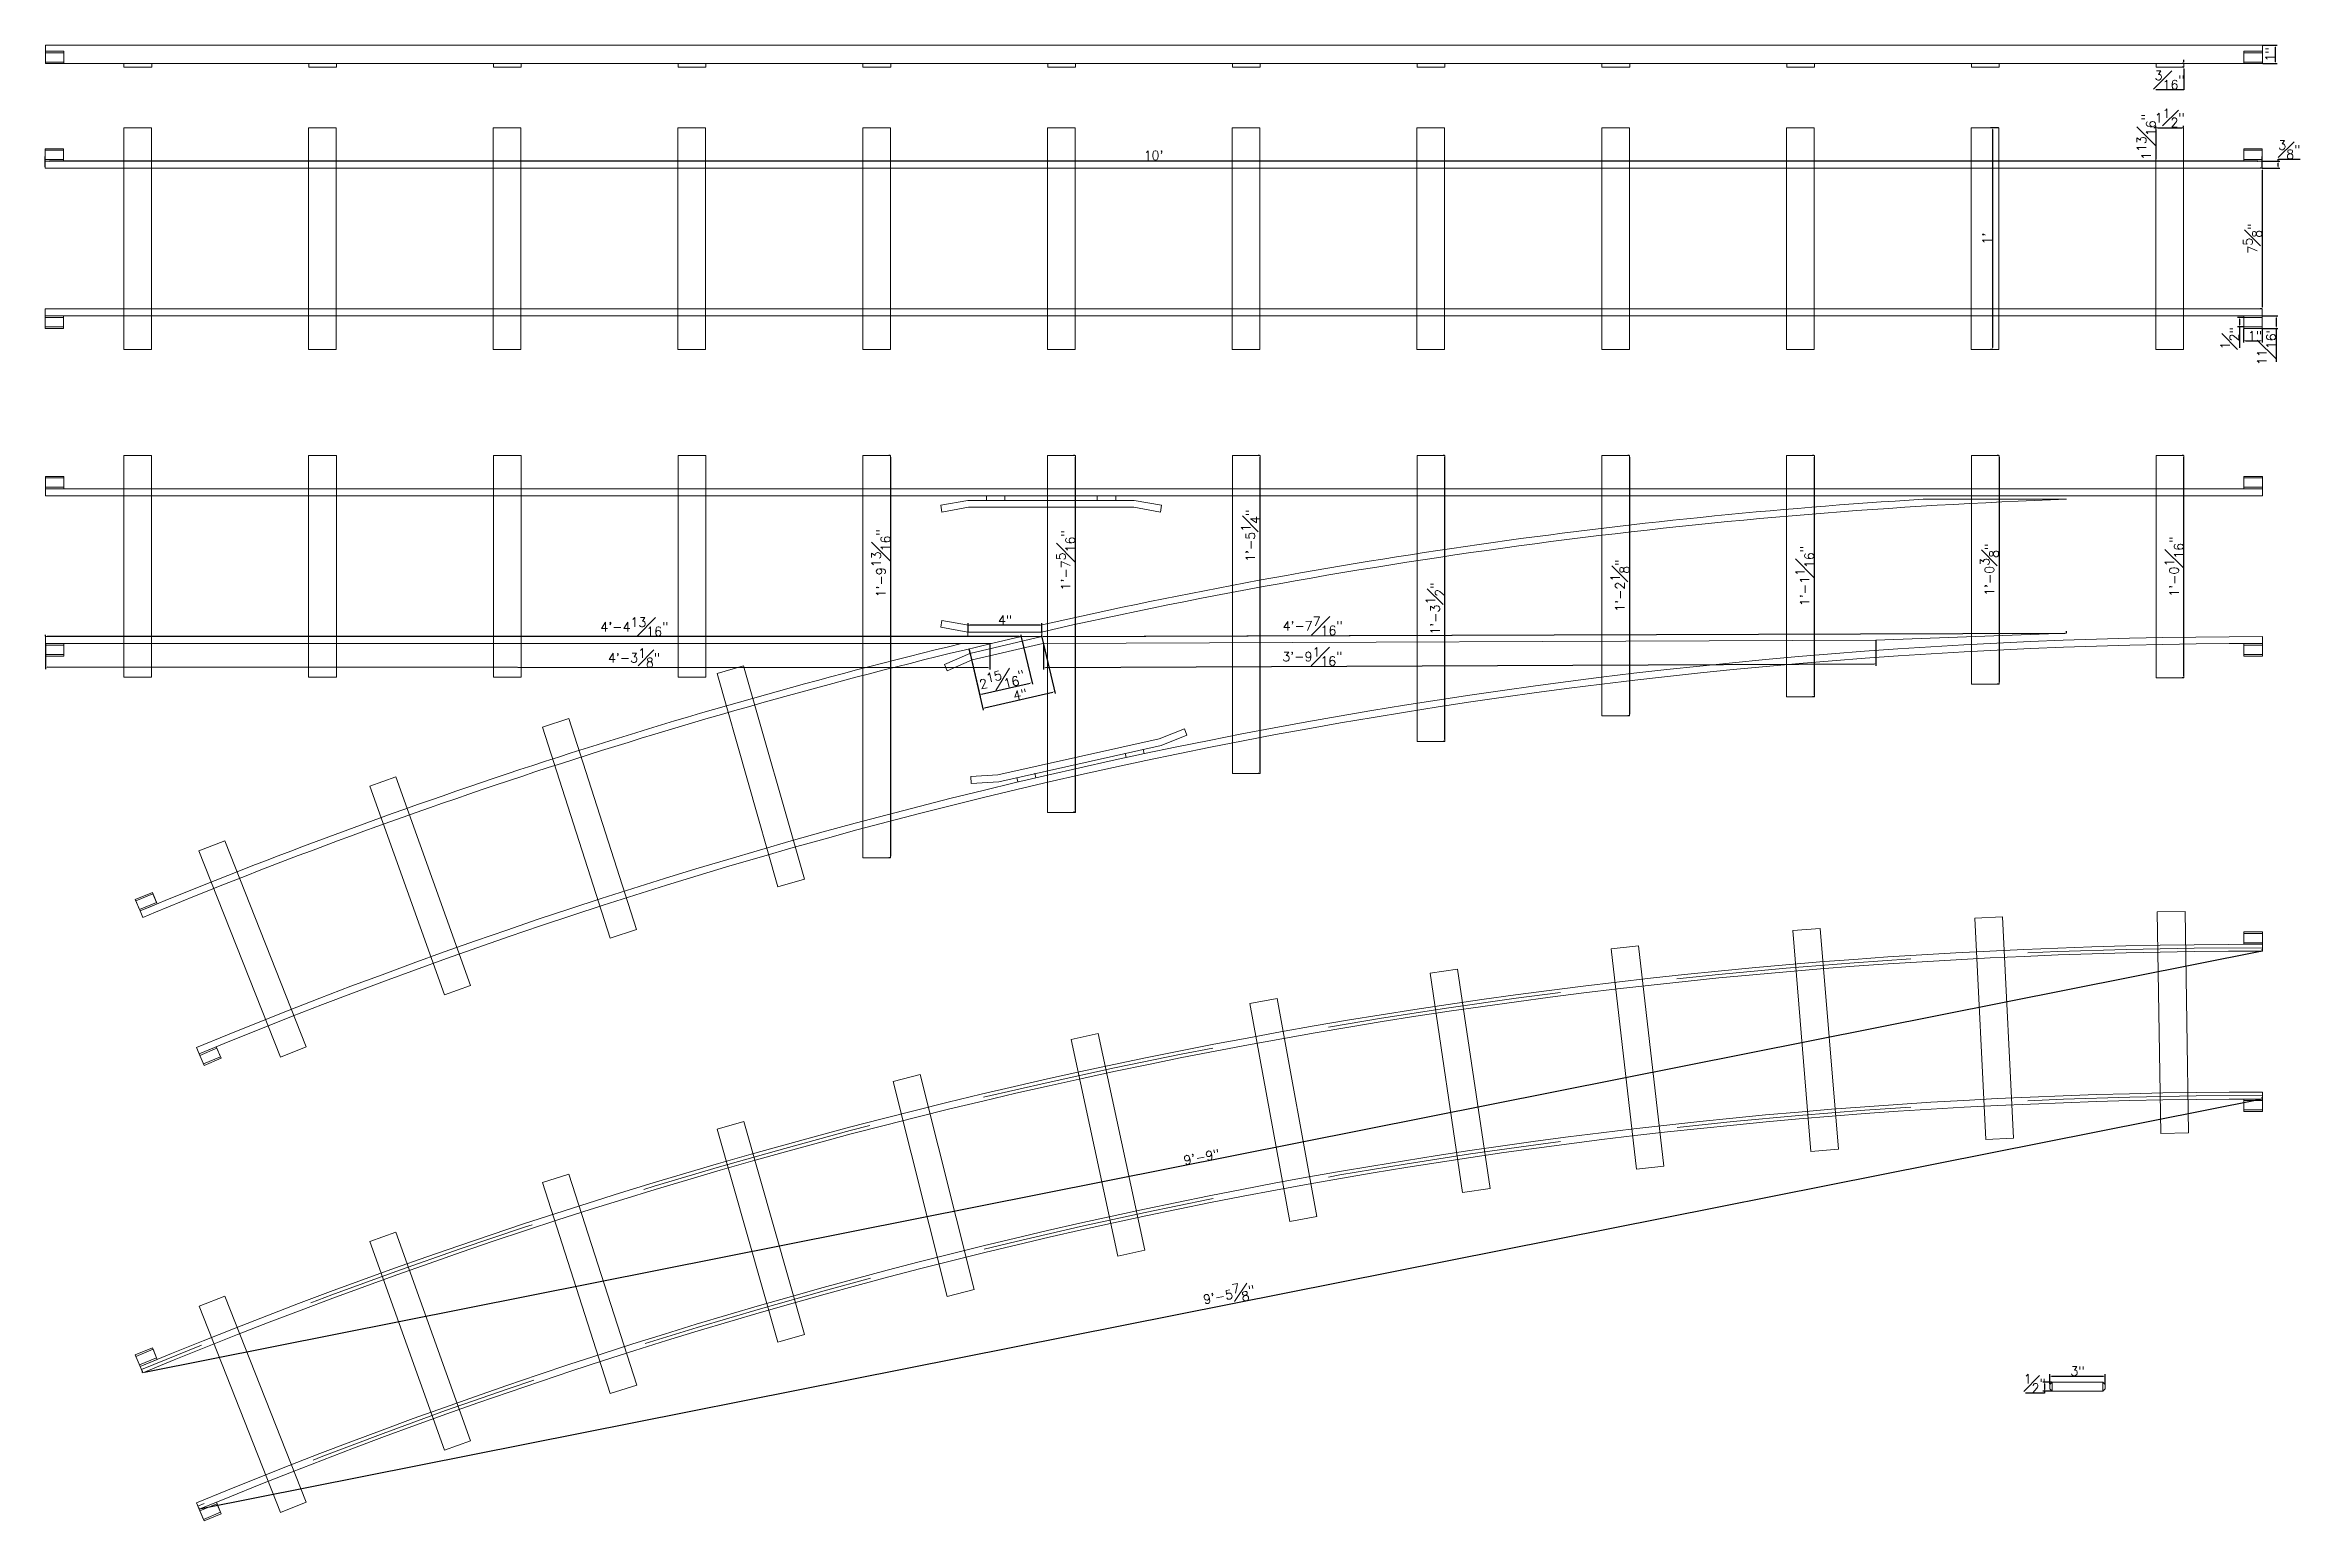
# Model space of a CAD drawing. Header units: inches. Extents: x -120 to 2, y 33 to 113.
import ezdxf

# ---------------------------------------------------------------- set-up
doc = ezdxf.new("R2010")
doc.units = ezdxf.units.IN
doc.header["$PDMODE"] = 34
doc.linetypes.add('DASHED', pattern=[19.05, 12.7, -6.35])
doc.layers.get('0').update_dxf_attribs({"lineweight": 0})
doc.styles.get("Standard").update_dxf_attribs({"font": 'txt.shx', "height": 0.5})
doc.dimstyles.get("Standard").update_dxf_attribs({"dimscale": 0, "dimtxt": 0.5, "dimasz": 0.1, "dimexe": 0.1, "dimexo": 0.025, "dimgap": 0.025, "dimtad": 1, "dimtoh": 1, "dimdec": 4, "dimlunit": 4, "dimtxsty": 'Standard', "dimcen": 0.09, "dimadec": 0, "dimazin": 0, "dimtfac": 1, "dimtdec": 4, "dimtofl": 0, "dimtmove": 0, "dimatfit": 3, "dimfxl": 1, "dimfrac": 1, "dimtolj": 1, "dimtzin": 0, "dimarcsym": 0})
doc.dimstyles.new('Standard-Large', dxfattribs={"dimscale": 2.5, "dimtxt": 0.3, "dimasz": 0.1, "dimexe": 0.1, "dimexo": 0.025, "dimgap": 0.025, "dimtad": 1, "dimtoh": 1, "dimdec": 4, "dimlunit": 4, "dimtxsty": 'Standard', "dimcen": 0.09, "dimadec": 0, "dimazin": 0, "dimtfac": 1, "dimtdec": 4, "dimtofl": 0, "dimtmove": 0, "dimatfit": 3, "dimfxl": 1, "dimfrac": 1, "dimtolj": 1, "dimtzin": 0, "dimarcsym": 0})

# ---------------------------------------------------------------- blocks, each defined once
blk = doc.blocks.new('*D1')
at = {"color": 0, "lineweight": -2, "transparency": 16777216}
for p, q in [((-1.04, 97.89), (-1.35, 97.89)), ((-1.25, 97.79), (-1.25, 97.49)), ((-1.04, 97.39), (-1.35, 97.39)), ((-1.25, 97.39), (-1.25, 96.24))]:
    blk.add_line(p, q, dxfattribs=at)
at = {"color": 0, "transparency": 16777216}
for points in [[(-1.27, 97.79), (-1.23, 97.79), (-1.25, 97.89)], [(-1.27, 97.49), (-1.23, 97.49), (-1.25, 97.39)]]:
    blk.add_solid(points, dxfattribs=at)
at = {"layer": 'Defpoints', "color": 0, "transparency": 16777216}
for p in [(-1.02, 97.89), (-1.25, 97.39), (-1.02, 97.39)]:
    blk.add_point(p, dxfattribs=at)
at = {"color": 0, "transparency": 16777216, "insert": (-1.77, 96.76), "char_height": 0.5, "attachment_point": 5, "rotation": 90}
blk.add_mtext('{\\H1x;\\S1#2;}"', dxfattribs=at)
blk = doc.blocks.new('*D2')
at = {"color": 0, "lineweight": -2, "transparency": 16777216}
for p, q in [((0.01, 97.97), (0.84, 97.97)), ((0.74, 97.87), (0.74, 97.4)), ((0.01, 97.3), (0.84, 97.3)), ((0.74, 97.3), (0.74, 95.48))]:
    blk.add_line(p, q, dxfattribs=at)
at = {"color": 0, "transparency": 16777216}
for points in [[(0.73, 97.87), (0.76, 97.87), (0.74, 97.97)], [(0.73, 97.4), (0.76, 97.4), (0.74, 97.3)]]:
    blk.add_solid(points, dxfattribs=at)
at = {"layer": 'Defpoints', "color": 0, "transparency": 16777216}
for p in [(-0.02, 97.97), (-0.02, 97.3), (0.74, 97.3)]:
    blk.add_point(p, dxfattribs=at)
at = {"color": 0, "transparency": 16777216, "insert": (0.22, 96.34), "char_height": 0.5, "attachment_point": 5, "rotation": 90}
blk.add_mtext('{\\H1x;\\S11#16;}"', dxfattribs=at)
blk = doc.blocks.new('*D3')
at = {"color": 0, "lineweight": -2, "transparency": 16777216}
for p, q in [((-1.02, 97.27), (-1.02, 96.53)), ((-0.92, 96.63), (-0.12, 96.63)), ((-0.02, 97.27), (-0.02, 96.53))]:
    blk.add_line(p, q, dxfattribs=at)
at = {"color": 0, "transparency": 16777216}
for points in [[(-0.92, 96.65), (-0.92, 96.61), (-1.02, 96.63)], [(-0.12, 96.65), (-0.12, 96.61), (-0.02, 96.63)]]:
    blk.add_solid(points, dxfattribs=at)
at = {"layer": 'Defpoints', "color": 0, "transparency": 16777216}
for p in [(-1.02, 97.3), (-0.02, 97.3), (-0.02, 96.63)]:
    blk.add_point(p, dxfattribs=at)
at = {"color": 0, "transparency": 16777216, "insert": (-0.4, 96.9), "char_height": 0.5, "attachment_point": 5}
blk.add_mtext('1"', dxfattribs=at)
blk = doc.blocks.new('*D4')
at = {"color": 0, "lineweight": -2, "transparency": 16777216}
for p, q in [((0.01, 106.35), (0.95, 106.35)), ((0.85, 106.35), (0.85, 106.45)), ((0.85, 106.45), (2.04, 106.45)), ((0.01, 105.97), (0.95, 105.97)), ((0.85, 106.07), (0.85, 106.25))]:
    blk.add_line(p, q, dxfattribs=at)
at = {"color": 0, "transparency": 16777216}
for points in [[(0.83, 106.25), (0.87, 106.25), (0.85, 106.35)], [(0.83, 106.07), (0.87, 106.07), (0.85, 105.97)]]:
    blk.add_solid(points, dxfattribs=at)
at = {"layer": 'Defpoints', "color": 0, "transparency": 16777216}
for p in [(-0.02, 106.35), (0.85, 106.35), (-0.02, 105.97)]:
    blk.add_point(p, dxfattribs=at)
at = {"color": 0, "transparency": 16777216, "insert": (1.46, 106.97), "char_height": 0.5, "attachment_point": 5}
blk.add_mtext('\\A1;{\\H1x;\\S3#8;}"', dxfattribs=at)
blk = doc.blocks.new('*D5')
at = {"color": 0, "lineweight": -2, "transparency": 16777216}
for p, q in [((-5.77, 108.19), (-5.77, 108.26)), ((-5.67, 108.16), (-4.37, 108.16)), ((-4.27, 108.19), (-4.27, 108.26))]:
    blk.add_line(p, q, dxfattribs=at)
at = {"color": 0, "transparency": 16777216}
for points in [[(-5.67, 108.18), (-5.67, 108.15), (-5.77, 108.16)], [(-4.37, 108.18), (-4.37, 108.15), (-4.27, 108.16)]]:
    blk.add_solid(points, dxfattribs=at)
at = {"layer": 'Defpoints', "color": 0, "transparency": 16777216}
for p in [(-5.77, 108.16), (-4.27, 108.16), (-4.27, 108.16)]:
    blk.add_point(p, dxfattribs=at)
at = {"color": 0, "transparency": 16777216, "insert": (-5.02, 108.69), "char_height": 0.5, "attachment_point": 5}
blk.add_mtext('\\A1;1{\\H1x;\\S1#2;}"', dxfattribs=at)
blk = doc.blocks.new('*D6')
at = {"color": 0, "lineweight": -2, "transparency": 16777216}
for p, q in [((-14.29, 108.16), (-14.72, 108.16)), ((-14.62, 108.06), (-14.62, 96.26)), ((-14.65, 96.16), (-14.72, 96.16))]:
    blk.add_line(p, q, dxfattribs=at)
at = {"color": 0, "transparency": 16777216}
for points in [[(-14.64, 108.06), (-14.6, 108.06), (-14.62, 108.16)], [(-14.64, 96.26), (-14.6, 96.26), (-14.62, 96.16)]]:
    blk.add_solid(points, dxfattribs=at)
at = {"layer": 'Defpoints', "color": 0, "transparency": 16777216}
for p in [(-14.27, 108.16), (-14.62, 96.16), (-14.62, 96.16)]:
    blk.add_point(p, dxfattribs=at)
at = {"color": 0, "transparency": 16777216, "insert": (-14.9, 102.16), "char_height": 0.5, "attachment_point": 5, "rotation": 90}
blk.add_mtext("1'", dxfattribs=at)
blk = doc.blocks.new('*D7')
at = {"color": 0, "lineweight": -2, "transparency": 16777216}
for p, q in [((-120.02, 106.04), (-120.02, 106.6)), ((-0.27, 106.35), (-119.77, 106.35)), ((-0.02, 106.04), (-0.02, 106.6))]:
    blk.add_line(p, q, dxfattribs=at)
at = {"color": 0, "transparency": 16777216}
for points in [[(-119.77, 106.39), (-119.77, 106.31), (-120.02, 106.35)], [(-0.27, 106.39), (-0.27, 106.31), (-0.02, 106.35)]]:
    blk.add_solid(points, dxfattribs=at)
at = {"layer": 'Defpoints', "color": 0, "transparency": 16777216}
for p in [(-120.02, 106.35), (-120.02, 105.97), (-0.02, 105.97)]:
    blk.add_point(p, dxfattribs=at)
at = {"color": 0, "transparency": 16777216, "insert": (-60.02, 106.66), "char_height": 0.5, "attachment_point": 5}
blk.add_mtext("\\A1;10'", dxfattribs=at)
blk = doc.blocks.new('*D10')
at = {"color": 0, "lineweight": -2, "transparency": 16777216}
for p, q in [((-70.01, 79.92), (-69.41, 77.37)), ((-67.18, 80.59), (-66.58, 78.03)), ((-69.34, 77.49), (-66.7, 78.1))]:
    blk.add_line(p, q, dxfattribs=at)
at = {"color": 0, "transparency": 16777216}
for points in [[(-69.34, 77.5), (-69.33, 77.47), (-69.43, 77.46)], [(-66.71, 78.12), (-66.7, 78.09), (-66.61, 78.13)]]:
    blk.add_solid(points, dxfattribs=at)
at = {"layer": 'Defpoints', "color": 0, "transparency": 16777216}
for p in [(-70.02, 79.95), (-67.19, 80.61), (-66.61, 78.13)]:
    blk.add_point(p, dxfattribs=at)
at = {"color": 0, "transparency": 16777216, "insert": (-68.23, 78.29), "char_height": 0.5, "attachment_point": 5, "rotation": 13.2274}
blk.add_mtext('\\A1;2{\\H1x;\\S15#16;}"', dxfattribs=at)
blk = doc.blocks.new('*D11')
at = {"color": 0, "lineweight": -2, "transparency": 16777216}
for p, q in [((-69.95, 79.68), (-69.24, 76.63)), ((-66.06, 80.59), (-65.35, 77.54)), ((-69.17, 76.75), (-65.47, 77.61))]:
    blk.add_line(p, q, dxfattribs=at)
at = {"color": 0, "transparency": 16777216}
for points in [[(-65.47, 77.63), (-65.46, 77.6), (-65.37, 77.63)], [(-69.17, 76.76), (-69.16, 76.73), (-69.27, 76.73)]]:
    blk.add_solid(points, dxfattribs=at)
at = {"layer": 'Defpoints', "color": 0, "transparency": 16777216}
for p in [(-69.96, 79.7), (-66.06, 80.61), (-65.37, 77.63)]:
    blk.add_point(p, dxfattribs=at)
at = {"color": 0, "transparency": 16777216, "insert": (-67.24, 77.48), "char_height": 0.5, "attachment_point": 5, "rotation": 13.1225}
blk.add_mtext('\\A1;4"', dxfattribs=at)
blk = doc.blocks.new('*D12')
at = {"color": 0, "lineweight": -2, "transparency": 16777216}
for p, q in [((-70.06, 80.89), (-70.06, 81.34)), ((-66.16, 81.24), (-69.96, 81.24)), ((-66.06, 80.89), (-66.06, 81.34))]:
    blk.add_line(p, q, dxfattribs=at)
at = {"color": 0, "transparency": 16777216}
for points in [[(-69.96, 81.25), (-69.96, 81.22), (-70.06, 81.24)], [(-66.16, 81.25), (-66.16, 81.22), (-66.06, 81.24)]]:
    blk.add_solid(points, dxfattribs=at)
at = {"layer": 'Defpoints', "color": 0, "transparency": 16777216}
for p in [(-70.06, 81.24), (-70.06, 80.86), (-66.06, 80.86)]:
    blk.add_point(p, dxfattribs=at)
at = {"color": 0, "transparency": 16777216, "insert": (-68.06, 81.51), "char_height": 0.5, "attachment_point": 5}
blk.add_mtext('\\A1;4"', dxfattribs=at)
blk = doc.blocks.new('*D13')
at = {"color": 0, "lineweight": -2, "transparency": 16777216}
for p, q in [((-4.28, 90.42), (-4.35, 90.42)), ((-4.25, 78.48), (-4.25, 90.32)), ((-4.28, 78.38), (-4.35, 78.38))]:
    blk.add_line(p, q, dxfattribs=at)
at = {"color": 0, "transparency": 16777216}
for points in [[(-4.27, 90.32), (-4.24, 90.32), (-4.25, 90.42)], [(-4.27, 78.48), (-4.24, 78.48), (-4.25, 78.38)]]:
    blk.add_solid(points, dxfattribs=at)
at = {"layer": 'Defpoints', "color": 0, "transparency": 16777216}
for p in [(-4.25, 90.42), (-4.25, 90.42), (-4.25, 78.38)]:
    blk.add_point(p, dxfattribs=at)
at = {"color": 0, "transparency": 16777216, "insert": (-4.78, 84.4), "char_height": 0.5, "attachment_point": 5, "rotation": 90}
blk.add_mtext('\\A1;1\'-0{\\H1x;\\S1#16;}"', dxfattribs=at)
blk = doc.blocks.new('*D14')
at = {"color": 0, "lineweight": -2, "transparency": 16777216}
for p, q in [((-14.28, 90.42), (-14.35, 90.42)), ((-14.25, 90.32), (-14.25, 78.14)), ((-14.28, 78.04), (-14.35, 78.04))]:
    blk.add_line(p, q, dxfattribs=at)
at = {"color": 0, "transparency": 16777216}
for points in [[(-14.27, 90.32), (-14.24, 90.32), (-14.25, 90.42)], [(-14.27, 78.14), (-14.24, 78.14), (-14.25, 78.04)]]:
    blk.add_solid(points, dxfattribs=at)
at = {"layer": 'Defpoints', "color": 0, "transparency": 16777216}
for p in [(-14.25, 90.42), (-14.25, 78.04), (-14.25, 78.04)]:
    blk.add_point(p, dxfattribs=at)
at = {"color": 0, "transparency": 16777216, "insert": (-14.78, 84.23), "char_height": 0.5, "attachment_point": 5, "rotation": 90}
blk.add_mtext('\\A1;1\'-0{\\H1x;\\S3#8;}"', dxfattribs=at)
blk = doc.blocks.new('*D15')
at = {"color": 0, "lineweight": -2, "transparency": 16777216}
for p, q in [((-24.28, 90.42), (-24.35, 90.42)), ((-24.25, 77.45), (-24.25, 90.32)), ((-24.28, 77.35), (-24.35, 77.35))]:
    blk.add_line(p, q, dxfattribs=at)
at = {"color": 0, "transparency": 16777216}
for points in [[(-24.27, 90.32), (-24.24, 90.32), (-24.25, 90.42)], [(-24.27, 77.45), (-24.24, 77.45), (-24.25, 77.35)]]:
    blk.add_solid(points, dxfattribs=at)
at = {"layer": 'Defpoints', "color": 0, "transparency": 16777216}
for p in [(-24.25, 90.42), (-24.25, 90.42), (-24.25, 77.35)]:
    blk.add_point(p, dxfattribs=at)
at = {"color": 0, "transparency": 16777216, "insert": (-24.78, 83.89), "char_height": 0.5, "attachment_point": 5, "rotation": 90}
blk.add_mtext('\\A1;1\'-1{\\H1x;\\S1#16;}"', dxfattribs=at)
blk = doc.blocks.new('*D16')
at = {"color": 0, "lineweight": -2, "transparency": 16777216}
for p, q in [((-34.28, 90.42), (-34.35, 90.42)), ((-34.25, 76.42), (-34.25, 90.32)), ((-34.28, 76.32), (-34.35, 76.32))]:
    blk.add_line(p, q, dxfattribs=at)
at = {"color": 0, "transparency": 16777216}
for points in [[(-34.27, 90.32), (-34.24, 90.32), (-34.25, 90.42)], [(-34.27, 76.42), (-34.24, 76.42), (-34.25, 76.32)]]:
    blk.add_solid(points, dxfattribs=at)
at = {"layer": 'Defpoints', "color": 0, "transparency": 16777216}
for p in [(-34.25, 90.42), (-34.25, 90.42), (-34.25, 76.32)]:
    blk.add_point(p, dxfattribs=at)
at = {"color": 0, "transparency": 16777216, "insert": (-34.78, 83.37), "char_height": 0.5, "attachment_point": 5, "rotation": 90}
blk.add_mtext('\\A1;1\'-2{\\H1x;\\S1#8;}"', dxfattribs=at)
blk = doc.blocks.new('*D17')
at = {"color": 0, "lineweight": -2, "transparency": 16777216}
for p, q in [((-44.28, 90.42), (-44.35, 90.42)), ((-44.25, 75.04), (-44.25, 90.32)), ((-44.28, 74.94), (-44.35, 74.94))]:
    blk.add_line(p, q, dxfattribs=at)
at = {"color": 0, "transparency": 16777216}
for points in [[(-44.27, 90.32), (-44.24, 90.32), (-44.25, 90.42)], [(-44.27, 75.04), (-44.24, 75.04), (-44.25, 74.94)]]:
    blk.add_solid(points, dxfattribs=at)
at = {"layer": 'Defpoints', "color": 0, "transparency": 16777216}
for p in [(-44.25, 90.42), (-44.25, 90.42), (-44.25, 74.94)]:
    blk.add_point(p, dxfattribs=at)
at = {"color": 0, "transparency": 16777216, "insert": (-44.78, 82.13), "char_height": 0.5, "attachment_point": 5, "rotation": 90}
blk.add_mtext('\\A1;1\'-3{\\H1x;\\S1#2;}"', dxfattribs=at)
blk = doc.blocks.new('*D18')
at = {"color": 0, "lineweight": -2, "transparency": 16777216}
for p, q in [((-54.28, 90.42), (-54.35, 90.42)), ((-54.25, 73.3), (-54.25, 90.32)), ((-54.28, 73.2), (-54.35, 73.2))]:
    blk.add_line(p, q, dxfattribs=at)
at = {"color": 0, "transparency": 16777216}
for points in [[(-54.27, 90.32), (-54.24, 90.32), (-54.25, 90.42)], [(-54.27, 73.3), (-54.24, 73.3), (-54.25, 73.2)]]:
    blk.add_solid(points, dxfattribs=at)
at = {"layer": 'Defpoints', "color": 0, "transparency": 16777216}
for p in [(-54.25, 90.42), (-54.25, 90.42), (-54.25, 73.2)]:
    blk.add_point(p, dxfattribs=at)
at = {"color": 0, "transparency": 16777216, "insert": (-54.78, 86.07), "char_height": 0.5, "attachment_point": 5, "rotation": 90}
blk.add_mtext('\\A1;1\'-5{\\H1x;\\S1#4;}"', dxfattribs=at)
blk = doc.blocks.new('*D19')
at = {"color": 0, "lineweight": -2, "transparency": 16777216}
for p, q in [((-64.28, 90.42), (-64.35, 90.42)), ((-64.25, 71.2), (-64.25, 90.32)), ((-64.28, 71.1), (-64.35, 71.1))]:
    blk.add_line(p, q, dxfattribs=at)
at = {"color": 0, "transparency": 16777216}
for points in [[(-64.27, 90.32), (-64.24, 90.32), (-64.25, 90.42)], [(-64.27, 71.2), (-64.24, 71.2), (-64.25, 71.1)]]:
    blk.add_solid(points, dxfattribs=at)
at = {"layer": 'Defpoints', "color": 0, "transparency": 16777216}
for p in [(-64.25, 90.42), (-64.25, 90.42), (-64.25, 71.1)]:
    blk.add_point(p, dxfattribs=at)
at = {"color": 0, "transparency": 16777216, "insert": (-64.78, 84.74), "char_height": 0.5, "attachment_point": 5, "rotation": 90}
blk.add_mtext('\\A1;1\'-7{\\H1x;\\S5#16;}"', dxfattribs=at)
blk = doc.blocks.new('*D20')
at = {"color": 0, "lineweight": -2, "transparency": 16777216}
for p, q in [((-74.28, 90.42), (-74.35, 90.42)), ((-74.25, 68.73), (-74.25, 90.32)), ((-74.28, 68.63), (-74.35, 68.63))]:
    blk.add_line(p, q, dxfattribs=at)
at = {"color": 0, "transparency": 16777216}
for points in [[(-74.27, 90.32), (-74.24, 90.32), (-74.25, 90.42)], [(-74.27, 68.73), (-74.24, 68.73), (-74.25, 68.63)]]:
    blk.add_solid(points, dxfattribs=at)
at = {"layer": 'Defpoints', "color": 0, "transparency": 16777216}
for p in [(-74.25, 90.42), (-74.25, 90.42), (-74.25, 68.63)]:
    blk.add_point(p, dxfattribs=at)
at = {"color": 0, "transparency": 16777216, "insert": (-74.78, 84.58), "char_height": 0.5, "attachment_point": 5, "rotation": 90}
blk.add_mtext('\\A1;1\'-9{\\H1x;\\S13#16;}"', dxfattribs=at)
blk = doc.blocks.new('*D23')
at = {"color": 0, "lineweight": -2, "transparency": 16777216}
for p, q in [((-120, 80.21), (-120, 78.85)), ((-68.88, 80.19), (-68.88, 78.83)), ((-68.98, 78.93), (-119.9, 78.95))]:
    blk.add_line(p, q, dxfattribs=at)
at = {"color": 0, "transparency": 16777216}
for points in [[(-119.9, 78.96), (-119.9, 78.93), (-120, 78.95)], [(-68.98, 78.94), (-68.98, 78.91), (-68.88, 78.93)]]:
    blk.add_solid(points, dxfattribs=at)
at = {"layer": 'Defpoints', "color": 0, "transparency": 16777216}
for p in [(-120, 80.24), (-68.88, 80.22), (-120, 78.95)]:
    blk.add_point(p, dxfattribs=at)
at = {"color": 0, "transparency": 16777216, "insert": (-88.14, 79.46), "char_height": 0.5, "attachment_point": 5, "rotation": 359.9782}
blk.add_mtext('\\A1;4\'-3{\\H1x;\\S1#8;}"', dxfattribs=at)
blk = doc.blocks.new('*D24')
at = {"color": 0, "lineweight": -2, "transparency": 16777216}
for p, q in [((-120, 80.64), (-120, 80.71)), ((-67.19, 80.64), (-67.19, 80.71)), ((-67.29, 80.61), (-119.9, 80.61))]:
    blk.add_line(p, q, dxfattribs=at)
at = {"color": 0, "transparency": 16777216}
for points in [[(-119.9, 80.63), (-119.9, 80.59), (-120, 80.61)], [(-67.29, 80.63), (-67.29, 80.59), (-67.19, 80.61)]]:
    blk.add_solid(points, dxfattribs=at)
at = {"layer": 'Defpoints', "color": 0, "transparency": 16777216}
for p in [(-120, 80.61), (-120, 80.61), (-67.19, 80.61)]:
    blk.add_point(p, dxfattribs=at)
at = {"color": 0, "transparency": 16777216, "insert": (-88.12, 81.14), "char_height": 0.5, "attachment_point": 5}
blk.add_mtext('\\A1;4\'-4{\\H1x;\\S13#16;}"', dxfattribs=at)
blk = doc.blocks.new('*D27')
at = {"color": 0, "lineweight": -2, "transparency": 16777216}
for p, q in [((-66.06, 80.64), (-66.06, 80.71)), ((-65.96, 80.61), (-10.7, 80.8)), ((-10.6, 80.82), (-10.6, 80.9))]:
    blk.add_line(p, q, dxfattribs=at)
at = {"color": 0, "transparency": 16777216}
for points in [[(-10.7, 80.81), (-10.7, 80.78), (-10.6, 80.8)], [(-65.96, 80.63), (-65.96, 80.59), (-66.06, 80.61)]]:
    blk.add_solid(points, dxfattribs=at)
at = {"layer": 'Defpoints', "color": 0, "transparency": 16777216}
for p in [(-10.6, 80.8), (-10.6, 80.8), (-66.06, 80.61)]:
    blk.add_point(p, dxfattribs=at)
at = {"color": 0, "transparency": 16777216, "insert": (-51.41, 81.19), "char_height": 0.5, "attachment_point": 5, "rotation": 0.1937}
blk.add_mtext('\\A1;4\'-7{\\H1x;\\S7#16;}"', dxfattribs=at)
blk = doc.blocks.new('*D28')
at = {"color": 0, "lineweight": -2, "transparency": 16777216}
for p, q in [((-65.98, 80.21), (-65.97, 78.84)), ((-20.93, 80.4), (-20.92, 79.03)), ((-65.87, 78.94), (-21.02, 79.13))]:
    blk.add_line(p, q, dxfattribs=at)
at = {"color": 0, "transparency": 16777216}
for points in [[(-65.87, 78.96), (-65.87, 78.93), (-65.97, 78.94)], [(-21.02, 79.15), (-21.02, 79.11), (-20.92, 79.13)]]:
    blk.add_solid(points, dxfattribs=at)
at = {"layer": 'Defpoints', "color": 0, "transparency": 16777216}
for p in [(-65.98, 80.24), (-20.93, 80.42), (-20.92, 79.13)]:
    blk.add_point(p, dxfattribs=at)
at = {"color": 0, "transparency": 16777216, "insert": (-51.42, 79.53), "char_height": 0.5, "attachment_point": 5, "rotation": 0.2382}
blk.add_mtext('\\A1;3\'-9{\\H1x;\\S1#16;}"', dxfattribs=at)
blk = doc.blocks.new('*D33')
at = {"color": 0, "lineweight": -2, "transparency": 16777216}
for p, q in [((-11.51, 40.16), (-11.51, 40.68)), ((-11.41, 40.58), (-8.61, 40.58)), ((-8.51, 40.16), (-8.51, 40.68))]:
    blk.add_line(p, q, dxfattribs=at)
at = {"color": 0, "transparency": 16777216}
for points in [[(-11.41, 40.59), (-11.41, 40.56), (-11.51, 40.58)], [(-8.61, 40.59), (-8.61, 40.56), (-8.51, 40.58)]]:
    blk.add_solid(points, dxfattribs=at)
at = {"layer": 'Defpoints', "color": 0, "transparency": 16777216}
for p in [(-8.51, 40.58), (-11.51, 40.13), (-8.51, 40.13)]:
    blk.add_point(p, dxfattribs=at)
at = {"color": 0, "transparency": 16777216, "insert": (-10.01, 40.85), "char_height": 0.5, "attachment_point": 5}
blk.add_mtext('\\A1;3"', dxfattribs=at)
blk = doc.blocks.new('*D34')
at = {"color": 0, "lineweight": -2, "transparency": 16777216}
for p, q in [((-11.79, 39.66), (-12.82, 39.66)), ((-11.41, 40.26), (-11.89, 40.26)), ((-11.41, 39.76), (-11.89, 39.76)), ((-11.79, 40.16), (-11.79, 39.86)), ((-11.79, 39.76), (-11.79, 39.66))]:
    blk.add_line(p, q, dxfattribs=at)
at = {"color": 0, "transparency": 16777216}
for points in [[(-11.81, 40.16), (-11.77, 40.16), (-11.79, 40.26)], [(-11.81, 39.86), (-11.77, 39.86), (-11.79, 39.76)]]:
    blk.add_solid(points, dxfattribs=at)
at = {"layer": 'Defpoints', "color": 0, "transparency": 16777216}
for p in [(-11.79, 39.76), (-11.39, 40.26), (-11.39, 39.76)]:
    blk.add_point(p, dxfattribs=at)
at = {"color": 0, "transparency": 16777216, "insert": (-12.32, 40.18), "char_height": 0.5, "attachment_point": 5}
blk.add_mtext('\\A1;{\\H1x;\\S1#2;}"', dxfattribs=at)
blk = doc.blocks.new('*D35')
at = {"color": 0, "lineweight": -2, "transparency": 16777216}
for p, q in [((-0.04, 105.97), (-0.12, 105.97)), ((-0.02, 105.87), (-0.02, 98.45)), ((-0.04, 98.35), (-0.12, 98.35))]:
    blk.add_line(p, q, dxfattribs=at)
at = {"color": 0, "transparency": 16777216}
for points in [[(-0.03, 105.87), (0, 105.87), (-0.02, 105.97)], [(-0.03, 98.45), (0, 98.45), (-0.02, 98.35)]]:
    blk.add_solid(points, dxfattribs=at)
at = {"layer": 'Defpoints', "color": 0, "transparency": 16777216}
for p in [(-0.02, 105.97), (-0.02, 98.35), (-0.02, 98.35)]:
    blk.add_point(p, dxfattribs=at)
at = {"color": 0, "transparency": 16777216, "insert": (-0.54, 102.16), "char_height": 0.5, "attachment_point": 5, "rotation": 90}
blk.add_mtext('\\A1;7{\\H1x;\\S5#8;}"', dxfattribs=at)
blk = doc.blocks.new('*D36')
at = {"color": 0, "lineweight": -2, "transparency": 16777216}
for p, q in [((-5.79, 108.16), (-5.87, 108.16)), ((-5.77, 108.06), (-5.77, 106.45)), ((-5.79, 106.35), (-5.87, 106.35))]:
    blk.add_line(p, q, dxfattribs=at)
at = {"color": 0, "transparency": 16777216}
for points in [[(-5.78, 108.06), (-5.75, 108.06), (-5.77, 108.16)], [(-5.78, 106.45), (-5.75, 106.45), (-5.77, 106.35)]]:
    blk.add_solid(points, dxfattribs=at)
at = {"layer": 'Defpoints', "color": 0, "transparency": 16777216}
for p in [(-5.77, 108.16), (-5.77, 106.35), (-5.77, 106.35)]:
    blk.add_point(p, dxfattribs=at)
at = {"color": 0, "transparency": 16777216, "insert": (-6.29, 107.66), "char_height": 0.5, "attachment_point": 5, "rotation": 90}
blk.add_mtext('\\A1;1{\\H1x;\\S13#16;}"', dxfattribs=at)
blk = doc.blocks.new('*D37')
at = {"color": 0, "lineweight": -2, "transparency": 16777216}
for p, q in [((0.03, 112.63), (0.79, 112.63)), ((0.69, 112.53), (0.69, 111.73)), ((0.03, 111.63), (0.79, 111.63))]:
    blk.add_line(p, q, dxfattribs=at)
at = {"color": 0, "transparency": 16777216}
for points in [[(0.67, 112.53), (0.7, 112.53), (0.69, 112.63)], [(0.67, 111.73), (0.7, 111.73), (0.69, 111.63)]]:
    blk.add_solid(points, dxfattribs=at)
at = {"layer": 'Defpoints', "color": 0, "transparency": 16777216}
for p in [(0, 112.63), (0, 111.63), (0.69, 111.63)]:
    blk.add_point(p, dxfattribs=at)
at = {"color": 0, "transparency": 16777216, "insert": (0.41, 112.13), "char_height": 0.5, "attachment_point": 5, "rotation": 90}
blk.add_mtext('\\A1;1"', dxfattribs=at)
blk = doc.blocks.new('*D38')
at = {"color": 0, "lineweight": -2, "transparency": 16777216}
for p, q in [((-4.27, 111.63), (-4.35, 111.63)), ((-4.27, 111.44), (-4.35, 111.44)), ((-4.25, 111.73), (-4.25, 111.83)), ((-4.25, 111.34), (-4.25, 110.21)), ((-4.25, 110.21), (-5.77, 110.21))]:
    blk.add_line(p, q, dxfattribs=at)
at = {"color": 0, "transparency": 16777216}
for points in [[(-4.27, 111.73), (-4.23, 111.73), (-4.25, 111.63)], [(-4.27, 111.34), (-4.23, 111.34), (-4.25, 111.44)]]:
    blk.add_solid(points, dxfattribs=at)
at = {"layer": 'Defpoints', "color": 0, "transparency": 16777216}
for p in [(-4.25, 111.63), (-4.25, 111.44), (-4.25, 111.44)]:
    blk.add_point(p, dxfattribs=at)
at = {"color": 0, "transparency": 16777216, "insert": (-5.02, 110.74), "char_height": 0.5, "attachment_point": 5}
blk.add_mtext('\\A1;{\\H1x;\\S3#16;}"', dxfattribs=at)
blk = doc.blocks.new('*D40')
at = {"color": 0, "lineweight": -2, "transparency": 16777216}
for p, q in [((-0.1, 63.56), (-114.64, 40.78)), ((0, 63.6), (-0.02, 63.68)), ((-114.74, 40.78), (-114.75, 40.86))]:
    blk.add_line(p, q, dxfattribs=at)
at = {"color": 0, "transparency": 16777216}
for points in [[(-0.1, 63.58), (-0.09, 63.54), (0, 63.58)], [(-114.64, 40.79), (-114.63, 40.76), (-114.73, 40.76)]]:
    blk.add_solid(points, dxfattribs=at)
at = {"layer": 'Defpoints', "color": 0, "transparency": 16777216}
for p in [(0, 63.58), (-114.73, 40.76), (-114.73, 40.76)]:
    blk.add_point(p, dxfattribs=at)
at = {"color": 0, "transparency": 16777216, "insert": (-57.42, 52.44), "char_height": 0.5, "attachment_point": 5, "rotation": 11.25}
blk.add_mtext('\\A1;9\'-9"', dxfattribs=at)
blk = doc.blocks.new('*D41')
at = {"color": 0, "lineweight": -2, "transparency": 16777216}
for p, q in [((-0.1, 55.56), (-111.57, 33.39)), ((0, 55.6), (-0.02, 55.68)), ((-111.68, 33.39), (-111.69, 33.47))]:
    blk.add_line(p, q, dxfattribs=at)
at = {"color": 0, "transparency": 16777216}
for points in [[(-0.1, 55.58), (-0.09, 55.54), (0, 55.58)], [(-111.58, 33.4), (-111.57, 33.37), (-111.67, 33.37)]]:
    blk.add_solid(points, dxfattribs=at)
at = {"layer": 'Defpoints', "color": 0, "transparency": 16777216}
for p in [(0, 55.58), (-111.67, 33.37), (-111.67, 33.37)]:
    blk.add_point(p, dxfattribs=at)
at = {"color": 0, "transparency": 16777216, "insert": (-55.94, 44.99), "char_height": 0.5, "attachment_point": 5, "rotation": 11.25}
blk.add_mtext('\\A1;9\'-5{\\H1x;\\S7#8;}"', dxfattribs=at)

msp = doc.modelspace()

# ---------------------------------------------------------------- linework, layer by layer
for p, q in [((-70.06438, 87.98615), (-71.54159, 87.72567)), ((-61.06438, 87.98615), (-70.06438, 87.98615)), ((-69.06438, 87.98615), (-69.06438, 88.23615)), ((-68.06438, 88.23615), (-68.06438, 87.98615)), ((-63.06438, 88.23615), (-63.06438, 87.98615)), ((-62.06438, 87.98615), (-62.06438, 88.23615)), ((-59.58717, 87.72567), (-61.06438, 87.98615)), ((-10.60425, 88.04865), (-18.37092, 88.04865)), ((-71.54159, 87.72567), (-71.47647, 87.35637)), ((-71.47647, 87.35637), (-70.03157, 87.61115)), ((-70.03157, 87.61115), (-61.09719, 87.61115)), ((-61.09719, 87.61115), (-59.65229, 87.35637)), ((-59.65229, 87.35637), (-59.58717, 87.72567)), ((-71.54159, 81.12162), (-71.47647, 81.49092)), ((-70.06438, 80.86115), (-71.54159, 81.12162)), ((-71.47647, 81.49092), (-70.03157, 81.23615)), ((-70.03157, 81.23615), (-66.13412, 81.23615)), ((-10.60425, 80.79865), (-66.06438, 80.61115)), ((-10.60425, 80.79865), (-20.92604, 80.42365)), ((-120.00262, 80.61115), (-67.18893, 80.61115)), ((-120.00262, 80.23615), (-120.00262, 80.61115)), ((-68.79942, 80.23615), (-120.00262, 80.23615)), ((-69.9599, 79.70301), (-71.33543, 79.10477)), ((-69.9599, 79.70301), (-70.01828, 79.9461)), ((-66.06438, 80.61115), (-69.9599, 79.70301)), ((-69.84042, 79.34605), (-66.0225, 80.23615)), ((-67.18893, 80.61115), (-68.79942, 80.23615)), ((-20.92604, 80.42365), (-66.0225, 80.23615)), ((-0.00262, 80.23615), (-0.00262, 80.61115)), ((-71.33543, 79.10477), (-71.18587, 78.76088)), ((-71.18587, 78.76088), (-69.84042, 79.34605)), ((-68.44428, 73.12507), (-59.71558, 75.08289)), ((-59.60703, 74.72245), (-68.38849, 72.75279)), ((-59.71558, 75.08289), (-58.35294, 75.62682)), ((-58.21391, 75.27854), (-59.60703, 74.72245)), ((-58.35294, 75.62682), (-58.21391, 75.27854)), ((-61.56364, 74.30812), (-61.51101, 74.06372)), ((-60.58569, 74.51696), (-60.5339, 74.27238)), ((-69.9087, 73.03489), (-68.44428, 73.12507)), ((-69.88565, 72.6606), (-69.9087, 73.03489)), ((-68.38849, 72.75279), (-69.88565, 72.6606)), ((-67.35819, 72.74171), (-67.41582, 72.98498)), ((-66.44236, 73.21384), (-66.38556, 72.97037)), ((-114.73589, 65.41428), (-114.8794, 65.76073)), ((0.00007, 63.58027), (0.00007, 63.95527)), ((-111.67443, 58.02324), (-111.81793, 58.3697)), ((0.00007, 55.58027), (0.00007, 55.95527)), ((-114.7332, 40.7584), (-114.87671, 41.10486)), ((-11.38683, 40.25872), (-11.51183, 40.13372)), ((-11.51183, 40.13372), (-11.51183, 39.88372)), ((-11.51183, 39.88372), (-11.38683, 39.75872)), ((-8.63683, 40.25872), (-11.38683, 40.25872)), ((-11.38683, 39.75872), (-11.38683, 40.25872)), ((-11.38683, 39.75872), (-8.63683, 39.75872)), ((-8.51183, 40.13372), (-8.63683, 40.25872)), ((-8.63683, 39.75872), (-8.63683, 40.25872)), ((-8.63683, 39.75872), (-8.51183, 39.88372)), ((-8.51183, 39.88372), (-8.51183, 40.13372)), ((-111.67174, 33.36736), (-111.81524, 33.71382))]:
    msp.add_line(p, q)
for points in [[(-119.99875, 111.63083), (0.00125, 111.63083), (0.00125, 112.63083), (-119.99875, 112.63083)], [(-119.99875, 111.63083), (-118.99875, 111.63083), (-118.99875, 112.30583), (-119.99875, 112.30583)], [(-115.74875, 111.44333), (-114.24875, 111.44333), (-114.24875, 111.63083), (-115.74875, 111.63083)], [(-105.74875, 111.44333), (-104.24875, 111.44333), (-104.24875, 111.63083), (-105.74875, 111.63083)], [(-95.74875, 111.44333), (-94.24875, 111.44333), (-94.24875, 111.63083), (-95.74875, 111.63083)], [(-85.74875, 111.44333), (-84.24875, 111.44333), (-84.24875, 111.63083), (-85.74875, 111.63083)], [(-75.74875, 111.44333), (-74.24875, 111.44333), (-74.24875, 111.63083), (-75.74875, 111.63083)], [(-65.74875, 111.44333), (-64.24875, 111.44333), (-64.24875, 111.63083), (-65.74875, 111.63083)], [(-55.74875, 111.44333), (-54.24875, 111.44333), (-54.24875, 111.63083), (-55.74875, 111.63083)], [(-45.74875, 111.44333), (-44.24875, 111.44333), (-44.24875, 111.63083), (-45.74875, 111.63083)], [(-35.74875, 111.44333), (-34.24875, 111.44333), (-34.24875, 111.63083), (-35.74875, 111.63083)], [(-25.74875, 111.44333), (-24.24875, 111.44333), (-24.24875, 111.63083), (-25.74875, 111.63083)], [(-15.74875, 111.44333), (-14.24875, 111.44333), (-14.24875, 111.63083), (-15.74875, 111.63083)], [(-5.74875, 111.44333), (-4.24875, 111.44333), (-4.24875, 111.63083), (-5.74875, 111.63083)], [(-0.99875, 111.63083), (0.00125, 111.63083), (0.00125, 112.30583), (-0.99875, 112.30583)], [(-114.26525, 96.16187), (-114.26525, 108.16187), (-115.76525, 108.16187), (-115.76525, 96.16187)], [(-104.26525, 96.16187), (-104.26525, 108.16187), (-105.76525, 108.16187), (-105.76525, 96.16187)], [(-94.26525, 96.16187), (-94.26525, 108.16187), (-95.76525, 108.16187), (-95.76525, 96.16187)], [(-84.26525, 96.16187), (-84.26525, 108.16187), (-85.76525, 108.16187), (-85.76525, 96.16187)], [(-74.26525, 96.16187), (-74.26525, 108.16187), (-75.76525, 108.16187), (-75.76525, 96.16187)], [(-64.26525, 96.16187), (-64.26525, 108.16187), (-65.76525, 108.16187), (-65.76525, 96.16187)], [(-54.26525, 96.16187), (-54.26525, 108.16187), (-55.76525, 108.16187), (-55.76525, 96.16187)], [(-44.26525, 96.16187), (-44.26525, 108.16187), (-45.76525, 108.16187), (-45.76525, 96.16187)], [(-34.26525, 96.16187), (-34.26525, 108.16187), (-35.76525, 108.16187), (-35.76525, 96.16187)], [(-24.26525, 96.16187), (-24.26525, 108.16187), (-25.76525, 108.16187), (-25.76525, 96.16187)], [(-14.26525, 96.16187), (-14.26525, 108.16187), (-15.76525, 108.16187), (-15.76525, 96.16187)], [(-4.26525, 96.16187), (-4.26525, 108.16187), (-5.76525, 108.16187), (-5.76525, 96.16187)], [(-120.01525, 106.34937), (-120.01525, 107.02437), (-119.01525, 107.02437), (-119.01525, 106.34937)], [(-0.01525, 105.97437), (-0.01525, 106.34937), (-120.01525, 106.34937), (-120.01525, 105.97437)], [(-0.01525, 106.34937), (-0.01525, 107.02437), (-1.01525, 107.02437), (-1.01525, 106.34937)], [(-0.01525, 98.34937), (-0.01525, 97.97437), (-120.01525, 97.97437), (-120.01525, 98.34937)], [(-120.01525, 97.97437), (-120.01525, 97.29937), (-119.01525, 97.29937), (-119.01525, 97.97437)], [(-0.01525, 97.97437), (-0.01525, 97.29937), (-1.01525, 97.29937), (-1.01525, 97.97437)], [(-119.00262, 88.61115), (-119.00262, 89.28615), (-120.00262, 89.28615), (-120.00262, 88.61115)], [(-114.25262, 78.42365), (-114.25262, 90.42365), (-115.75262, 90.42365), (-115.75262, 78.42365)], [(-104.25262, 78.42365), (-104.25262, 90.42365), (-105.75262, 90.42365), (-105.75262, 78.42365)], [(-94.25262, 78.42365), (-94.25262, 90.42365), (-95.75262, 90.42365), (-95.75262, 78.42365)], [(-84.25262, 78.42365), (-84.25262, 90.42365), (-85.75262, 90.42365), (-85.75262, 78.42365)], [(-74.25262, 68.62747), (-74.25262, 90.42365), (-75.75262, 90.42365), (-75.75262, 68.62747)], [(-64.25262, 71.09714), (-64.25262, 90.42365), (-65.75262, 90.42365), (-65.75262, 71.09714)], [(-54.25262, 73.19708), (-54.25262, 90.42365), (-55.75262, 90.42365), (-55.75262, 73.19708)], [(-44.25262, 74.93534), (-44.25262, 90.42365), (-45.75262, 90.42365), (-45.75262, 74.93534)], [(-34.25262, 76.31845), (-34.25262, 90.42365), (-35.75262, 90.42365), (-35.75262, 76.31845)], [(-24.25262, 77.35147), (-24.25262, 90.42365), (-25.75262, 90.42365), (-25.75262, 77.35147)], [(-14.25262, 78.03812), (-14.25262, 90.42365), (-15.75262, 90.42365), (-15.75262, 78.03812)], [(-4.25262, 78.38083), (-4.25262, 90.42365), (-5.75262, 90.42365), (-5.75262, 78.38083)], [(-0.00262, 88.61115), (-0.00262, 89.28615), (-1.00262, 89.28615), (-1.00262, 88.61115)], [(-0.00262, 88.23615), (-0.00262, 88.61115), (-120.00262, 88.61115), (-120.00262, 88.23615)], [(-66.06438, 80.61115), (-66.06438, 80.86115), (-70.06438, 80.86115), (-70.06438, 80.61115)], [(-119.00262, 80.23615), (-119.00262, 79.56115), (-120.00262, 79.56115), (-120.00262, 80.23615)], [(-0.00262, 80.23615), (-0.00262, 79.56115), (-1.00262, 79.56115), (-1.00262, 80.23615)], [(-78.91215, 67.48251), (-82.20721, 79.02125), (-83.64955, 78.60937), (-80.35449, 67.07063)], [(-88.00045, 64.75125), (-91.67128, 76.176), (-93.09938, 75.71715), (-89.42854, 64.2924)], [(-96.99452, 61.72409), (-101.0372, 73.02262), (-102.44951, 72.51729), (-98.40683, 61.21876)], [(-105.88473, 58.40428), (-110.29492, 69.56448), (-111.68994, 69.01321), (-107.27975, 57.853)], [(-113.95552, 66.14342), (-114.21383, 66.76704), (-115.13771, 66.38435), (-114.8794, 65.76073)], [(-22.95155, 52.85908), (-23.9322, 64.81894), (-25.42718, 64.69636), (-24.44653, 52.7365)], [(-13.48046, 53.45525), (-14.06927, 65.4408), (-15.56746, 65.3672), (-14.97865, 53.38165)], [(-3.99493, 53.74122), (-4.19127, 65.73961), (-5.69107, 65.71507), (-5.49473, 53.71668)], [(-32.39806, 51.95334), (-33.76951, 63.87471), (-35.25968, 63.70328), (-33.88823, 51.78191)], [(0.00007, 63.95527), (0.00007, 64.63027), (-0.99993, 64.63027), (-0.99993, 63.95527)], [(-41.80988, 50.739), (-43.57065, 62.60912), (-45.05441, 62.38903), (-43.29365, 50.51891)], [(-51.17693, 49.21737), (-53.32514, 61.02353), (-54.8009, 60.755), (-52.6527, 48.94885)], [(-60.48918, 47.39008), (-63.02252, 59.11962), (-64.48871, 58.80295), (-61.95537, 47.07341)], [(-110.75055, 58.40593), (-110.49224, 57.78231), (-111.41612, 57.39962), (-111.67443, 58.02324)], [(-69.73666, 45.25907), (-72.65242, 56.89944), (-74.10747, 56.53497), (-71.1917, 44.8946)], [(0.00007, 55.58027), (0.00007, 54.90527), (-0.99993, 54.90527), (-0.99993, 55.58027)], [(-78.90946, 42.82663), (-82.20452, 54.36537), (-83.64686, 53.95349), (-80.3518, 42.41475)], [(-87.99776, 40.09537), (-91.66859, 51.52012), (-93.09669, 51.06127), (-89.42585, 39.63652)], [(-96.99183, 37.06822), (-101.03451, 48.36674), (-102.44682, 47.86141), (-98.40414, 36.56288)], [(-105.88204, 33.7484), (-110.29223, 44.90861), (-111.68725, 44.35733), (-107.27706, 33.19713)], [(-114.87671, 41.10486), (-115.13502, 41.72847), (-114.21114, 42.11116), (-113.95283, 41.48754)], [(-111.67174, 33.36736), (-111.41343, 32.74375), (-110.48955, 33.12643), (-110.74786, 33.75005)]]:
    msp.add_lwpolyline(points, close=True)
at = {"linetype": 'DASHED'}
for points in [[(-119.99875, 112.21833), (-118.99875, 112.21833), (-118.99875, 111.71833), (-119.99875, 111.71833)], [(-0.99875, 112.21833), (0.00125, 112.21833), (0.00125, 111.71833), (-0.99875, 111.71833)], [(-120.01525, 106.93687), (-120.01525, 106.43687), (-119.01525, 106.43687), (-119.01525, 106.93687)], [(-0.01525, 106.93687), (-0.01525, 106.43687), (-1.01525, 106.43687), (-1.01525, 106.93687)], [(-120.01525, 97.38687), (-120.01525, 97.88687), (-119.01525, 97.88687), (-119.01525, 97.38687)], [(-0.01525, 97.38687), (-0.01525, 97.88687), (-1.01525, 97.88687), (-1.01525, 97.38687)], [(-119.00262, 89.19865), (-119.00262, 88.69865), (-120.00262, 88.69865), (-120.00262, 89.19865)], [(-0.00262, 89.19865), (-0.00262, 88.69865), (-1.00262, 88.69865), (-1.00262, 89.19865)], [(-119.00262, 80.14865), (-119.00262, 79.64865), (-120.00262, 79.64865), (-120.00262, 80.14865)], [(-0.00262, 80.14865), (-0.00262, 79.64865), (-1.00262, 79.64865), (-1.00262, 80.14865)], [(-114.18035, 66.6862), (-113.98901, 66.22426), (-114.91289, 65.84157), (-115.10423, 66.30351)], [(0.00007, 64.54277), (0.00007, 64.04277), (-0.99993, 64.04277), (-0.99993, 64.54277)], [(-110.71706, 58.32509), (-110.52572, 57.86315), (-111.4496, 57.48046), (-111.64094, 57.9424)], [(0.00007, 55.49277), (0.00007, 54.99277), (-0.99993, 54.99277), (-0.99993, 55.49277)], [(-115.10154, 41.64764), (-114.9102, 41.1857), (-113.98632, 41.56838), (-114.17766, 42.03032)], [(-111.63825, 33.28653), (-111.44691, 32.82459), (-110.52303, 33.20727), (-110.71437, 33.66921)]]:
    msp.add_lwpolyline(points, close=True, dxfattribs=at)
for centre, radius, start, end in [((-0.00262, -211.57635), 300.1875, 93.5080876, 102.7266915), ((-0.00262, -211.57635), 299.8125, 92.0264507, 102.7346811), ((-0.00262, -211.57635), 300.1875, 103.5659011, 112.5), ((-0.00262, -211.57635), 299.8125, 103.2656403, 112.5), ((-0.00262, -211.57635), 292.1875, 90, 112.5), ((-0.00262, -211.57635), 291.8125, 90, 112.5), ((0.00007, -236.23223), 300.1875, 90, 112.5), ((0.00007, -236.23223), 299.8125, 90, 112.5), ((0.00007, -236.23223), 292.1875, 90, 112.5), ((0.00007, -236.23223), 291.8125, 90, 112.5)]:
    msp.add_arc(centre, radius, start, end)
for radius in [300, 292]:
    msp.add_arc((0.00007, -236.23223), radius, 90, 112.5, dxfattribs=at)

# ---------------------------------------------------------------- dimensions: what is measured, and where the dimension line sits
for base, p1, p2, override, picture, middle in [((0.68805, 111.63083), (0.00125, 112.63083), (0.00125, 111.63083), {"dimscale": 1}, '*D37', (0.41305, 112.13083)), ((-14.62039, 96.16187), (-14.26525, 108.16187), (-14.62039, 96.16187), {"dimscale": 1, "dimtoh": 0, "dimcen": 2.5, "dimtofl": 1, "dimtolj": 0, "dimtzin": 8}, '*D6', (-14.89539, 102.16187)), ((0.84905, 106.34937), (-0.01525, 105.97437), (-0.01525, 106.34937), {"dimscale": 1}, '*D4', (1.45739, 106.97437)), ((-0.01525, 98.34937), (-0.01525, 105.97437), (-0.01525, 98.34937), {"dimscale": 1}, '*D35', (-0.54025, 102.16187)), ((-1.24845, 97.38687), (-1.01525, 97.88687), (-1.01525, 97.38687), {"dimscale": 1, "dimtoh": 0, "dimcen": 2.5, "dimtofl": 1, "dimtolj": 0, "dimtzin": 8}, '*D1', (-1.77345, 96.76187)), ((0.74404, 97.29937), (-0.01525, 97.97437), (-0.01525, 97.29937), {"dimscale": 1, "dimtoh": 0, "dimcen": 2.5, "dimtofl": 1, "dimtolj": 0, "dimtzin": 8}, '*D2', (0.21904, 96.34104)), ((-34.25262, 90.42365), (-34.25262, 76.31845), (-34.25262, 90.42365), {"dimscale": 1}, '*D16', (-34.77762, 83.37105)), ((-24.25262, 90.42365), (-24.25262, 77.35147), (-24.25262, 90.42365), {"dimscale": 1}, '*D15', (-24.77762, 83.88756)), ((-14.25262, 78.03812), (-14.25262, 90.42365), (-14.25262, 78.03812), {"dimscale": 1}, '*D14', (-14.77762, 84.23088)), ((-4.25262, 90.42365), (-4.25262, 78.38083), (-4.25262, 90.42365), {"dimscale": 1}, '*D13', (-4.77762, 84.40224)), ((-11.7904, 39.75872), (-11.38683, 40.25872), (-11.38683, 39.75872), {"dimscale": 1}, '*D34', (-12.3154, 40.18372))]:
    dim = msp.add_linear_dim(base=base, p1=p1, p2=p2, angle=90, dimstyle='Standard', override=override)
    dim.commit()
    dim.dimension.update_dxf_attribs({"geometry": picture, "text_midpoint": middle})
for base, p1, p2, angle, override, picture, middle, dimtype in [((-4.24875, 111.44333), (-4.24875, 111.63083), (-4.24875, 111.44333), 90, {"dimscale": 1}, '*D38', (-5.02375, 110.21092), 160), ((-5.76525, 106.34937), (-5.76525, 108.16187), (-5.76525, 106.34937), 270, {"dimscale": 1}, '*D36', (-5.76525, 107.66188), 161), ((-4.26525, 108.16187), (-5.76525, 108.16187), (-4.26525, 108.16187), 180, {"dimscale": 1}, '*D5', (-5.01525, 108.16187), 160), ((-0.01525, 96.62972), (-1.01525, 97.29937), (-0.01525, 97.29937), 180, {"dimscale": 1, "dimtoh": 0, "dimcen": 2.5, "dimtofl": 1, "dimtolj": 0, "dimtzin": 8}, '*D3', (-0.39894, 96.62972), 160), ((-74.25262, 90.42365), (-74.25262, 68.62747), (-74.25262, 90.42365), 90, {"dimscale": 1}, '*D20', (-74.25262, 84.57691), 160), ((-64.25262, 90.42365), (-64.25262, 71.09714), (-64.25262, 90.42365), 90, {"dimscale": 1}, '*D19', (-64.25262, 84.73806), 160), ((-54.25262, 90.42365), (-54.25262, 73.19708), (-54.25262, 90.42365), 90, {"dimscale": 1}, '*D18', (-54.25262, 86.0664), 160), ((-44.25262, 90.42365), (-44.25262, 74.93534), (-44.25262, 90.42365), 90, {"dimscale": 1}, '*D17', (-44.25262, 82.12964), 160), ((-120.00262, 80.61115), (-67.18893, 80.61115), (-120.00262, 80.61115), 180, {"dimscale": 1}, '*D24', (-88.11674, 80.61115), 160), ((-70.06438, 81.23615), (-66.06438, 80.86115), (-70.06438, 80.86115), 180, {"dimscale": 1}, '*D12', (-68.06438, 81.23615), 160), ((-10.60425, 80.79865), (-66.06438, 80.61115), (-10.60425, 80.79865), 0.1937052, {"dimscale": 1}, '*D27', (-51.40889, 80.66069), 161), ((-120.00311, 78.94688), (-68.88301, 80.21668), (-120.00262, 80.23615), 179.9781845, {"dimscale": 1}, '*D23', (-88.14448, 78.93475), 161), ((-66.60516, 78.12759), (-70.01828, 79.9461), (-67.18893, 80.61115), 13.2273539, {"dimscale": 1}, '*D10', (-68.10779, 77.7744), 161), ((-65.37034, 77.63402), (-69.9599, 79.70301), (-66.06438, 80.61115), 13.1225456, {"dimscale": 1}, '*D11', (-67.17505, 77.2133), 161), ((-20.920657, 79.129231), (-65.977002, 80.236335), (-20.926039, 80.423646), 0.2382204, {"dimscale": 1}, '*D28', (-51.416844, 79.002436), 161)]:
    dim = msp.add_linear_dim(base=base, p1=p1, p2=p2, angle=angle, dimstyle='Standard', override=override)
    dim.commit()
    dim.dimension.update_dxf_attribs({"geometry": picture, "text_midpoint": middle, "dimtype": dimtype})
dim = msp.add_linear_dim(base=(-120.01525, 106.34937), p1=(-0.01525, 105.97437), p2=(-120.01525, 105.97437), angle=180, dimstyle='Standard-Large')
dim.commit()
dim.dimension.update_dxf_attribs({"geometry": '*D7', "text_midpoint": (-60.01525, 106.34937), "dimtype": 160})
for p1, p2, picture, middle in [((0.00007, 63.58027), (-114.7332, 40.7584), '*D40', (-57.42022, 52.43905)), ((0.00007, 55.58027), (-111.67174, 33.36736), '*D41', (-55.93826, 44.98873))]:
    dim = msp.add_aligned_dim(p1=p1, p2=p2, distance=0, dimstyle='Standard', override={"dimscale": 1})
    dim.commit()
    dim.dimension.update_dxf_attribs({"geometry": picture, "text_midpoint": middle})
dim = msp.add_linear_dim(base=(-8.51183, 40.57532), p1=(-11.51183, 40.13372), p2=(-8.51183, 40.13372), dimstyle='Standard', override={"dimscale": 1})
dim.commit()
dim.dimension.update_dxf_attribs({"geometry": '*D33', "text_midpoint": (-10.01183, 40.85032)})

doc.saveas('drawing.dxf')
